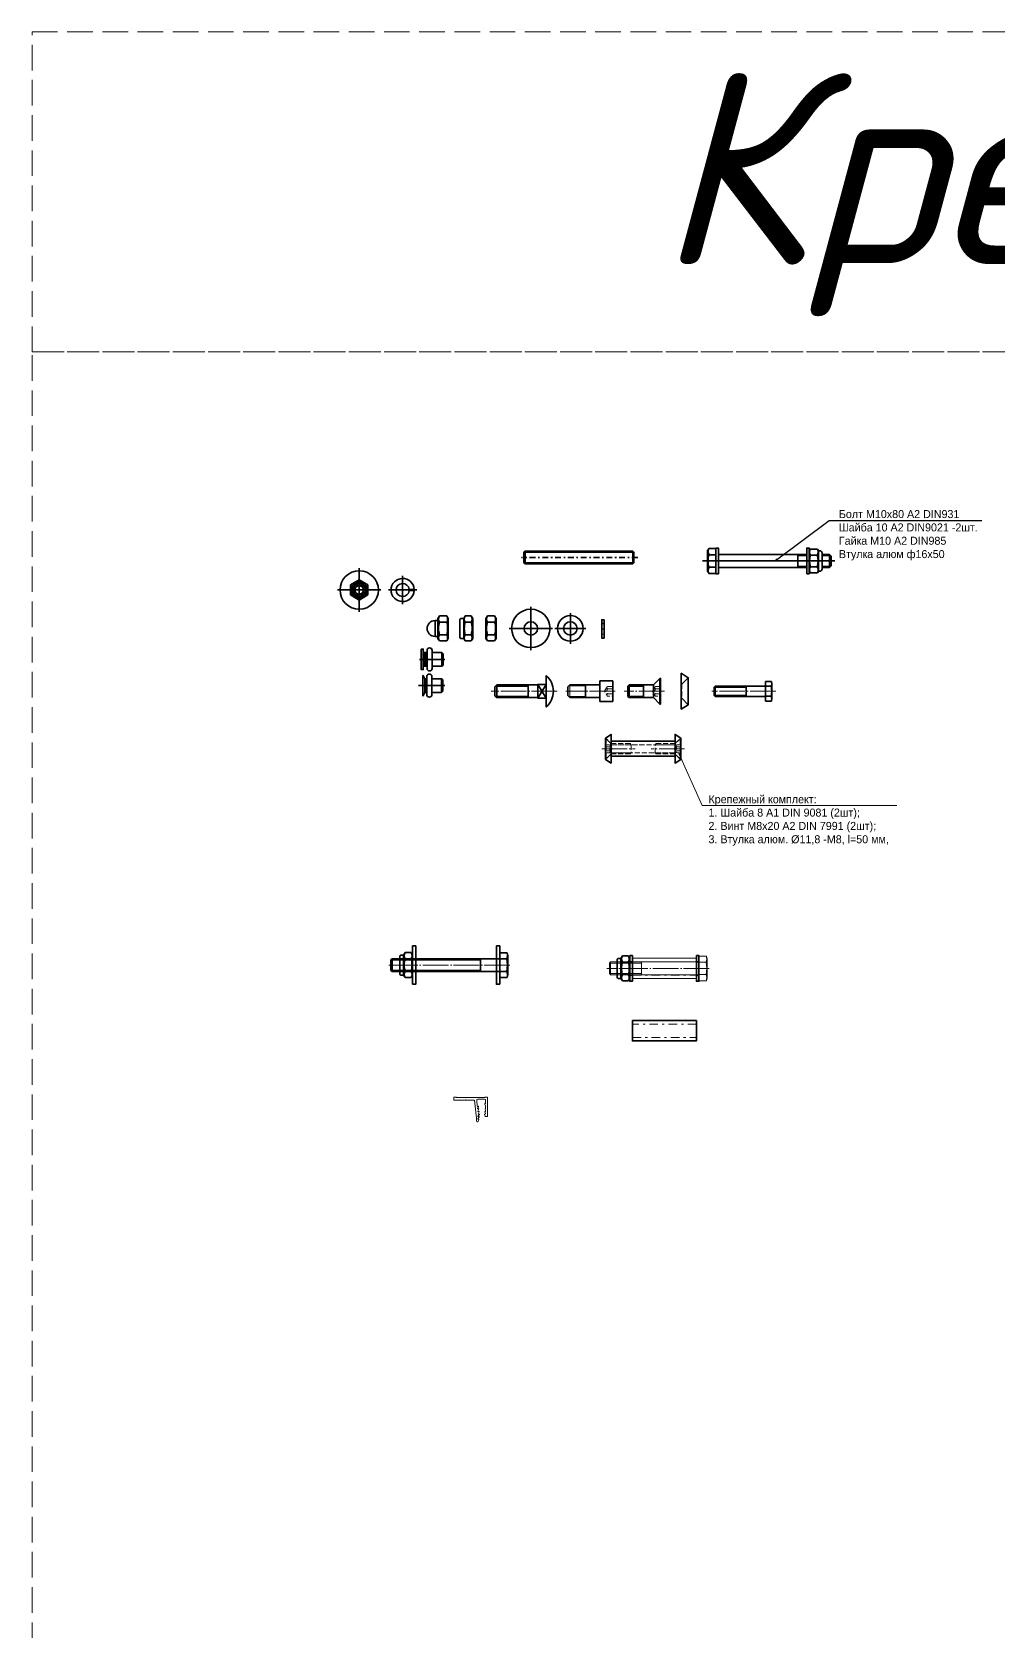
# Model space of a CAD drawing. Header units: millimetres. Extents: x -29692 to 34729, y -8412 to 43293.
# Drawn here: x -16984 to -16229, y -4334 to -3084 of the extents above; entities that cross this region are included whole.
import ezdxf
from ezdxf import colors
from ezdxf.entities.mleader import LeaderData, LeaderLine
from ezdxf.math import Vec2, Vec3

# ---------------------------------------------------------------- set-up
doc = ezdxf.new("R2010")
doc.units = ezdxf.units.MM
doc.set_wipeout_variables(frame=1)
for name, pattern in [('GOST2.303 5', [24, 20, -1.5, 1, -1.5]), ('JIS_02_4.0', [5.5, 4, -1.5]), ('OGLT0', [10, 4.5, -2.2, 1.1, -2.2])]:
    doc.linetypes.add(name, pattern=pattern)
for name, color, linetype, lineweight in [('_0_001_Профили', 150, 'Continuous', 35), ('_0_004_Текст_01', 7, 'Continuous', 18), ('Aluminum-', 150, 'Continuous', 20), ('Axis-', 30, 'GOST2.303 5', 9), ('Hardware-', 40, 'Continuous', 20), ('Line4-', 96, 'JIS_02_4.0', 9), ('S-DIM', 250, 'Continuous', 15)]:
    doc.layers.add(name, color=color, linetype=linetype, lineweight=lineweight)
doc.layers.add('_0_023 _Линия_04', color=96, linetype='JIS_02_4.0', lineweight=9, plot=False)
doc.layers.add('Text2-', color=144, linetype='Continuous')
doc.styles.add('_DZ_4', font='isocpeui.ttf', dxfattribs={"height": 4})
doc.styles.add('alt', font='OpenGostTypeA.ttf')

# ---------------------------------------------------------------- blocks, each defined once
blk = doc.blocks.new('*U598')
at = {"layer": '_0_001_Профили', "color": 110, "ltscale": 0.5}
for p, q in [((0, 17), (0, -17)), ((-17, 0), (17, 0))]:
    blk.add_line(p, q, dxfattribs=at)
at = {"layer": '_0_001_Профили', "color": 110}
for radius in [15, 5.25]:
    blk.add_circle((0, 0), radius, dxfattribs=at)
blk = doc.blocks.new('*U607')
at = {"layer": '_0_001_Профили', "color": 110}
for p, q in [((-12, 0), (12, 0)), ((0, 12), (0, -12))]:
    blk.add_line(p, q, dxfattribs=at)
for radius in [10, 5.25]:
    blk.add_circle((0, 0), radius, dxfattribs=at)
blk = doc.blocks.new('*U508')
for p, q in [((0, 8), (-10, 8)), ((-10, -8), (-10, 8)), ((0, -8), (0, 8)), ((0.9, 5), (0.3, 5.2)), ((23.4, 5), (1, 5)), ((11.1, 5), (11.1, -5)), ((25, 3.4), (23.4, 5)), ((25, -3.4), (25, 3.4)), ((-10, -8), (0, -8)), ((0.3, -5.2), (0.9, -5)), ((1, -5), (23.4, -5)), ((23.4, -5), (25, -3.4))]:
    blk.add_line(p, q)
at = {"lineweight": 0}
for p, q in [((24.2, 4.2), (11.1, 4.2)), ((23.4, -5), (23.4, 5)), ((11.1, -4.2), (24.2, -4.2))]:
    blk.add_line(p, q, dxfattribs=at)
for centre, start, end in [((0.4, 5.6), 180, 252.1213), ((1, 5.4), 252.1213, 270), ((0.4, -5.6), 107.8787, 180), ((1, -5.4), 90, 107.8787)]:
    blk.add_arc(centre, 0.4, start, end)
at = {"layer": 'Axis-'}
blk.add_line((-12, 0), (26.5, 0), dxfattribs=at)
at = {"layer": 'Line4-', "flags": 128}
for points in [[(-10, -3.8), (-5.8, -3.8), (-3.6, 0), (-3.6, 0), (-5.8, 3.8), (-10, 3.8)], [(-10, 1.9), (-5.8, 1.9)], [(-10, -1.9), (-5.8, -1.9)]]:
    blk.add_lwpolyline(points, dxfattribs=at)
blk.add_lwpolyline([(-5.8, -3.8, 0.309401), (-5.8, -1.9, 0.154701), (-5.8, 1.9, 0.309401), (-5.8, 3.8)], format="xyb", dxfattribs=at)
blk = doc.blocks.new('Шпилька М10')
at = {"layer": '_0_001_Профили', "color": 9, "linetype": 'OGLT0'}
blk.add_line((3, 0), (-87.9, 0), dxfattribs=at)
at = {"layer": '_0_001_Профили', "color": 110}
for p, q in [((-85, 5), (-85.9, 4.1)), ((0, 4.1), (-85.9, 4.1)), ((-85.9, -4.1), (-85.9, 4.1)), ((-0.9, 5), (-85, 5)), ((-85, -5), (-85, 5)), ((-0.9, 5), (0, 4.1)), ((-0.9, -5), (-0.9, 5)), ((0, -4.1), (0, 4.1)), ((0, -4.1), (-85.9, -4.1)), ((-85, -5), (-85.9, -4.1)), ((-0.9, -5), (-85, -5)), ((-0.9, -5), (0, -4.1))]:
    blk.add_line(p, q, dxfattribs=at)
blk = doc.blocks.new('*U604')
at = {"layer": '_0_001_Профили', "color": 110}
for p, q in [((-6.8, 9.8), (-8, 7.8)), ((-8, -7.8), (-8, 7.8)), ((-1.2, 9.8), (-6.8, 9.8)), ((-1.2, 4.9), (-6.8, 4.9)), ((0, 7.8), (-1.2, 9.8)), ((0, -7.8), (0, 7.8)), ((-8, -7.8), (-6.8, -9.8)), ((-1.2, -4.9), (-6.8, -4.9)), ((-1.2, -9.8), (-6.8, -9.8)), ((-1.2, -9.8), (0, -7.8))]:
    blk.add_line(p, q, dxfattribs=at)
for points in [[(-6.8, -9.8, -0.309401), (-6.8, -4.9, -0.154701), (-6.8, 4.9, -0.309401), (-6.8, 9.8)], [(-1.2, -9.8, 0.309401), (-1.2, -4.9, 0.154701), (-1.2, 4.9, 0.309401), (-1.2, 9.8)]]:
    blk.add_lwpolyline(points, format="xyb", dxfattribs=at)
blk = doc.blocks.new('DIN603')
blk.add_lwpolyline([(-12.3, 0), (12.3, 0, 0.455285), (-12.3, 0)], format="xyb")
for points in [[(5.3, 0), (5.3, -6.6), (-5.3, -6.6), (-5.3, 0)], [(-5, -6.6), (5, -6.6), (5, -38.5), (3.5, -40), (-3.5, -40), (-5, -38.5)]]:
    blk.add_lwpolyline(points, close=True)
for points in [[(-5.3, 0), (5.3, -6.6)], [(5.3, 0), (-5.3, -6.6)], [(-5, -14), (5, -14)], [(-4, -14), (-4, -39.5)], [(4, -14), (4, -39.5)], [(-5, -38.5), (5, -38.5)]]:
    blk.add_lwpolyline(points)
at = {"layer": 'Axis-'}
blk.add_line((0, 8.6), (0, -43), dxfattribs=at)
blk = doc.blocks.new('*U603')
at = {"layer": '_0_001_Профили', "color": 110}
for p, q in [((-8, 6.2), (-10.3, 6.2)), ((-10.3, -6.2), (-10.3, 6.2)), ((-6.8, 9.8), (-8, 7.8)), ((-8, -7.8), (-8, 7.8)), ((-1.2, 9.8), (-6.8, 9.8)), ((-1.2, 4.9), (-6.8, 4.9)), ((0, 7.8), (-1.2, 9.8)), ((0, -7.8), (0, 7.8)), ((-10.3, -6.2), (-8, -6.2)), ((-8, -7.8), (-6.8, -9.8)), ((-1.2, -4.9), (-6.8, -4.9)), ((-1.2, -9.8), (-6.8, -9.8)), ((-1.2, -9.8), (0, -7.8))]:
    blk.add_line(p, q, dxfattribs=at)
for points in [[(-6.8, -9.8, -0.309401), (-6.8, -4.9, -0.154701), (-6.8, 4.9, -0.309401), (-6.8, 9.8)], [(-1.2, -9.8, 0.309401), (-1.2, -4.9, 0.154701), (-1.2, 4.9, 0.309401), (-1.2, 9.8)]]:
    blk.add_lwpolyline(points, format="xyb", dxfattribs=at)
blk.add_arc((-10.3, 0), 6.2, 90, 270, dxfattribs=at)
blk = doc.blocks.new('*U599')
at = {"layer": '_0_001_Профили', "color": 110}
for p, q in [((-5.8, 9.8), (-7, 7.8)), ((-7, -7.8), (-7, 7.8)), ((-1.2, 9.8), (-5.8, 9.8)), ((-1.2, 4.9), (-5.8, 4.9)), ((0, 7.8), (-1.2, 9.8)), ((0, -7.8), (0, 7.8)), ((-7, -7.8), (-5.8, -9.8)), ((-1.2, -4.9), (-5.8, -4.9)), ((-1.2, -9.8), (-5.8, -9.8)), ((-1.2, -9.8), (0, -7.8))]:
    blk.add_line(p, q, dxfattribs=at)
blk.add_lwpolyline([(-7, -7.8), (-9, -7.8, -0.414214), (-10, -6.8), (-10, 6.8, -0.414214), (-9, 7.8), (-7, 7.8)], format="xyb", close=True, dxfattribs=at)
for points in [[(-5.8, -9.8, -0.309401), (-5.8, -4.9, -0.154701), (-5.8, 4.9, -0.309401), (-5.8, 9.8)], [(-1.2, -9.8, 0.309401), (-1.2, -4.9, 0.154701), (-1.2, 4.9, 0.309401), (-1.2, 9.8)]]:
    blk.add_lwpolyline(points, format="xyb", dxfattribs=at)
blk = doc.blocks.new('*U1133')
at = {"color": 0, "linetype": 'ByBlock', "lineweight": -2}
for p, q in [((-12.4, 0), (92, 0)), ((71.9, 4.6), (77.2, 4.6)), ((71.9, -4.6), (77.2, -4.6))]:
    blk.add_line(p, q, dxfattribs=at)
at = {"color": 0, "linetype": 'ByBlock', "lineweight": -2, "ltscale": 16}
for p, q in [((-2, 4.9), (-7.3, 4.9)), ((0, 5), (69, 5)), ((62, 5), (62, -5)), ((62, 4.3), (69, 4.3)), ((81, 5), (86.8, 5)), ((81, 4.3), (87.4, 4.3)), ((86.8, 5), (88, 3.8)), ((86.8, 5), (86.8, -5)), ((88, 3.8), (88, -3.7)), ((-2, -4.9), (-7.3, -4.9)), ((0, -5), (69, -5)), ((62, -4.3), (69, -4.3)), ((81, -4.3), (87.4, -4.3)), ((86.8, -5), (81, -5)), ((88, -3.7), (86.8, -5))]:
    blk.add_line(p, q, dxfattribs=at)
for points in [[(-8.4, -8.1), (-8.4, 8.1), (-7.3, 9.8), (-2, 9.8), (-2, -9.8), (-7.3, -9.8)], [(-2, -10), (0, -10), (0, 10), (-2, 10)], [(69, -10), (71, -10), (71, 10), (69, 10)]]:
    blk.add_lwpolyline(points, close=True, dxfattribs=at)
at = {"color": 0, "linetype": 'ByBlock', "lineweight": -2}
blk.add_lwpolyline([(78.1, -8), (77.3, -9.3), (71.7, -9.3), (71, -8), (71, 8), (71.7, 9.2), (77.3, 9.2), (78.1, 8)], close=True, dxfattribs=at)
for points in [[(71.6, 9, 0.235185), (71.9, 4.6, 0.142632), (71.9, -4.6, 0.235185), (71.6, -9)], [(77.5, -9, 0.235185), (77.2, -4.6, 0.142632), (77.2, 4.6, 0.235185), (77.5, 9)]]:
    blk.add_lwpolyline(points, format="xyb", dxfattribs=at)
blk.add_lwpolyline([(79.3, -8, 0.414214), (81, -6.3), (81, 6.3, 0.414214), (79.3, 8), (78.1, 8), (78.1, -8)], format="xyb", close=True, dxfattribs=at)
at = {"color": 0, "linetype": 'ByBlock', "lineweight": -2, "ltscale": 16}
for centre, radius, start, end in [((-3.8, 7.4), 4.28, 150.7597, 214.9966), ((7.8, 0), 15.9, 162.0317, 197.9683), ((-3.8, -7.4), 4.28, 145.0034, 209.2403)]:
    blk.add_arc(centre, radius, start, end, dxfattribs=at)
blk = doc.blocks.new('DIN9081')
for points in [[(5.5, 10.5), (5.5, -10.5), (0, -14), (0, 14)], [(0, 5.5), (0.5, 5.5), (5.5, 10.5), (5.5, -10.5), (0.5, -5.5), (0, -5.5)]]:
    blk.add_lwpolyline(points, close=True)
at = {"layer": 'Line4-'}
blk.add_line((0.5, 5.5), (0.5, -5.5), dxfattribs=at)
blk = doc.blocks.new('_DotSmall')
blk.add_hatch(color=0).paths.add_polyline_path([(-0.125, 0, 1), (0.125, 0, 1)])
blk = doc.blocks.new('Втулка М8х50')
at = {"layer": 'Aluminum-', "color": 0, "linetype": 'ByBlock', "lineweight": -2}
blk.add_lwpolyline([(-5.9, -50), (5.9, -50), (5.9, 0), (-5.9, 0)], close=True, dxfattribs=at)
at = {"layer": 'Line4-'}
blk.add_lwpolyline([(-3.18, 0), (3.18, 0), (3.18, -50), (-3.18, -50)], close=True, dxfattribs=at)
blk = doc.blocks.new('*U510')
for p, q in [((0.4, 8), (0.4, -8)), ((20.1, 3.2), (4.4, 3.2)), ((20.1, -3.2), (4.4, -3.2))]:
    blk.add_line(p, q)
for points in [[(4.4, 4), (4.4, -4), (0.4, -8), (0, -8), (0, 8), (0.4, 8)], [(4.4, -4), (4.4, 4), (19.3, 4), (20.1, 3.2), (20.1, -3.2), (19.3, -4)]]:
    blk.add_lwpolyline(points, close=True)
blk.add_lwpolyline([(4.4, -4), (4.4, 4)])
at = {"layer": 'Axis-'}
blk.add_line((-3, 0), (23.1, 0), dxfattribs=at)
at = {"layer": 'Line4-', "flags": 128}
for points in [[(0, -3.1), (3.3, -3.1), (5.1, 0), (5.1, 0), (3.3, 3.1), (0, 3.1)], [(0, 1.5), (3.3, 1.5)], [(0, -1.5), (3.3, -1.5)]]:
    blk.add_lwpolyline(points, dxfattribs=at)
blk.add_lwpolyline([(3.3, -3.1, 0.309401), (3.3, -1.5, 0.154701), (3.3, 1.5, 0.309401), (3.3, 3.1)], format="xyb", dxfattribs=at)
blk = doc.blocks.new('*U511')
at = {"yscale": 0.8, "zscale": 0.8}
for p, xscale in [((-25, 0), -0.8), ((25, 0), 0.8)]:
    blk.add_blockref('DIN9081', p, dxfattribs=dict(at, xscale=xscale))
at = {"rotation": 270}
blk.add_blockref('Втулка М8х50', (25, 0), dxfattribs=at)
at = {"layer": 'Line4-'}
blk.add_blockref('*U510', (-29.4, 0), dxfattribs=at)
at = {"layer": 'Line4-', "rotation": 180}
blk.add_blockref('*U510', (29.4, 0), dxfattribs=at)
blk = doc.blocks.new('*U507')
for p, q in [((0.5, 10), (0.5, -10)), ((25.5, 4), (13.5, 4)), ((24.5, 5), (24.5, -5)), ((25.5, -4), (13.5, -4))]:
    blk.add_line(p, q)
for points in [[(5.5, 5), (5.5, -5), (0.5, -10), (0, -10), (0, 10), (0.5, 10)], [(5.5, -5), (5.5, 5), (24.5, 5), (25.5, 4), (25.5, -4), (24.5, -5)]]:
    blk.add_lwpolyline(points, close=True)
blk.add_lwpolyline([(13.5, -5), (13.5, 5)])
at = {"layer": 'Axis-'}
blk.add_line((-3, 0), (28.5, 0), dxfattribs=at)
at = {"layer": 'Line4-', "flags": 128}
for points in [[(0, -3.8), (4.2, -3.8), (6.4, 0), (6.4, 0), (4.2, 3.8), (0, 3.8)], [(0, 1.9), (4.2, 1.9)], [(0, -1.9), (4.2, -1.9)]]:
    blk.add_lwpolyline(points, dxfattribs=at)
blk.add_lwpolyline([(4.2, -3.8, 0.309401), (4.2, -1.9, 0.154701), (4.2, 1.9, 0.309401), (4.2, 3.8)], format="xyb", dxfattribs=at)
blk = doc.blocks.new('*U506')
for p, q in [((-39.3, 4), (-40, 3.3)), ((-15, 3.3), (-40, 3.3)), ((-40, -3.3), (-40, 3.3)), ((0, 4), (-39.3, 4)), ((-39.3, -4), (-39.3, 4)), ((-15, -4), (-15, 4)), ((4.6, 7.7), (0, 7.7)), ((0, -7.7), (0, 7.7)), ((4.6, 3.9), (0, 3.9)), ((5.1, 5.8), (4.6, 7.7)), ((5.1, -5.8), (5.1, 5.8)), ((-15, -3.3), (-40, -3.3)), ((-39.3, -4), (-40, -3.3)), ((0, -4), (-39.3, -4)), ((4.6, -3.9), (0, -3.9)), ((4.6, -7.7), (0, -7.7)), ((5.1, -5.8), (4.6, -7.7))]:
    blk.add_line(p, q)
at = {"flags": 128}
for points in [[(4.6, 3.9, 0.1376), (4.6, 7.7)], [(4.6, -3.9, 0.071797), (4.6, 3.9)], [(4.6, -7.7, 0.137618), (4.6, -3.9)]]:
    blk.add_lwpolyline(points, format="xyb", dxfattribs=at)
at = {"layer": 'Axis-'}
blk.add_line((8, 0), (-42, 0), dxfattribs=at)
blk = doc.blocks.new('*U600')
at = {"layer": '_0_001_Профили', "color": 110}
for p, q in [((-6.8, 3.9), (0, 7.9)), ((-6.8, -3.9), (-6.8, 3.9)), ((0, 9.8), (0, -9.8)), ((0, 7.9), (6.8, 3.9)), ((6.8, 3.9), (6.8, -3.9)), ((-9.8, 0), (9.8, 0)), ((0, -7.9), (-6.8, -3.9)), ((6.8, -3.9), (0, -7.9))]:
    blk.add_line(p, q, dxfattribs=at)
for radius in [6.24, 3.35]:
    blk.add_circle((0, 0), radius, dxfattribs=at)
at = {"layer": '_0_001_Профили', "color": 110, "ltscale": 3}
blk.add_circle((0, 0), 4, dxfattribs=at)
blk = doc.blocks.new('*U606')
at = {"layer": '_0_001_Профили', "color": 110}
blk.add_lwpolyline([(0, 10), (2, 10), (2, -10), (0, -10)], close=True, dxfattribs=at)
for points in [[(2, 5.25), (0, 5.25)], [(2, -5.25), (0, -5.25)]]:
    blk.add_lwpolyline(points, dxfattribs=at)
blk = doc.blocks.new('*U515')
for p, q in [((-69.1, 5), (-70, 4.1)), ((-45, 4.1), (-70, 4.1)), ((-70, -4.1), (-70, 4.1)), ((0, 5), (-69.1, 5)), ((-69.1, -5), (-69.1, 5)), ((-45, -5), (-45, 5)), ((5.8, 9.6), (0, 9.6)), ((0, -9.6), (0, 9.6)), ((5.7, 4.9), (0, 4.9)), ((6.4, 7.3), (5.8, 9.6)), ((6.4, -7.3), (6.4, 7.3)), ((-45, -4.1), (-70, -4.1)), ((-69.1, -5), (-70, -4.1)), ((0, -5), (-69.1, -5)), ((5.7, -4.9), (0, -4.9)), ((5.8, -9.6), (0, -9.6)), ((6.4, -7.3), (5.8, -9.6))]:
    blk.add_line(p, q)
at = {"flags": 128}
for points in [[(5.7, 4.9, 0.1376), (5.8, 9.6)], [(5.7, -4.9, 0.071797), (5.7, 4.9)], [(5.8, -9.6, 0.137618), (5.7, -4.9)]]:
    blk.add_lwpolyline(points, format="xyb", dxfattribs=at)
at = {"layer": 'Axis-'}
blk.add_line((8, 0), (-72, 0), dxfattribs=at)
blk = doc.blocks.new('*U605')
at = {"layer": '_0_001_Профили', "color": 110}
blk.add_lwpolyline([(0, 10), (2, 10), (2, -10), (0, -10)], close=True, dxfattribs=at)
for points in [[(2, 5.25), (0, 5.25)], [(2, -5.25), (0, -5.25)]]:
    blk.add_lwpolyline(points, dxfattribs=at)
blk = doc.blocks.new('*U783')
at = {"layer": '_0_001_Профили', "color": 110, "lineweight": -2}
blk.add_lwpolyline([(7.9, -50), (-7.9, -50), (-7.9, 0), (7.9, 0)], close=True, dxfattribs=at)
at = {"layer": '_0_001_Профили', "color": 110, "linetype": 'OGLT0', "lineweight": 9, "ltscale": 1.5}
blk.add_lwpolyline([(5.25, -50), (-5.25, -50), (-5.25, 0), (5.25, 0)], close=True, dxfattribs=at)
blk = doc.blocks.new('Болт со втулкой')
at = {"layer": 'Aluminum-', "xscale": -1, "rotation": 270}
blk.add_blockref('*U783', (0, 0), dxfattribs=at)
at = {"layer": 'Hardware-'}
for name, p in [('*U515', (2, 0)), ('*U599', (-52, 0)), ('*U605', (-52, 0)), ('*U606', (0, 0))]:
    blk.add_blockref(name, p, dxfattribs=at)
blk = doc.blocks.new('*U601')
at = {"layer": '_0_001_Профили', "color": 110}
for p, q in [((-11, 0), (11, 0)), ((0, 11), (0, -11))]:
    blk.add_line(p, q, dxfattribs=at)
for points in [[(5.1, 0.5), (9, 0.5)], [(5.1, -0.5), (9, -0.5)]]:
    blk.add_lwpolyline(points, dxfattribs=at)
for radius, start, end in [(9.05, 3.1671, 356.8329), (5.1, 5.6263, 354.3737)]:
    blk.add_arc((0, 0), radius, start, end, dxfattribs=at)
blk = doc.blocks.new('Гайка_заклепка_М8_с_борт')
at = {"color": 0, "linetype": 'ByBlock', "lineweight": -2}
blk.add_wipeout([(-8, 1.5), (8, 1.5), (8, 0), (5.4, 0), (5.4, -3), (7, -3), (9, -5), (7, -7), (5.4, -7), (5.4, -14.5), (4.4, -15.5), (-4.4, -15.5), (-5.4, -14.5), (-5.4, -7), (-7, -7), (-9, -5), (-7, -3), (-5.4, -3), (-5.4, 0), (-8, 0)], dxfattribs=at)
blk.add_lwpolyline([(8, 1.5), (8, 0), (-8, 0), (-8, 1.5)], close=True, dxfattribs=at)
for points in [[(-5.4, -3), (-5.4, 0), (5.4, 0), (5.4, -3)], [(-4.9, 0), (-4.9, -3)], [(-4.3, 0), (-4.3, -3)], [(-3.6, 0), (-3.6, -3)], [(-2.5, 0), (-2.5, -3)], [(-1.3, 0), (-1.3, -3)], [(0, -17), (0, 3)], [(0, 0), (0, -3)], [(1.3, 0), (1.3, -3)], [(2.5, 0), (2.5, -3)], [(3.6, 0), (3.6, -3)], [(4.3, 0), (4.3, -3)], [(4.9, 0), (4.9, -3)], [(5.4, -7), (5.4, -14.5), (4.4, -15.5), (-4.4, -15.5), (-5.4, -14.5), (-5.4, -7)], [(5.4, -14.5), (-5.4, -14.5)]]:
    blk.add_lwpolyline(points, dxfattribs=at)
blk.add_lwpolyline([(-7, -3), (7, -3, -1), (7, -7), (-7, -7, -1)], format="xyb", close=True, dxfattribs=at)
blk = doc.blocks.new('*U602')
at = {"layer": '_0_001_Профили', "color": 110, "lineweight": 18}
for p, q in [((0, 0.9), (1.8, -0.1)), ((0, -0.1), (1.8, -1.1))]:
    blk.add_line(p, q, dxfattribs=at)
at = {"layer": '_0_001_Профили', "color": 110}
blk.add_lwpolyline([(1.8, 7.2), (0, 7.2), (0, -7.2), (1.8, -7.2)], close=True, dxfattribs=at)
blk.add_lwpolyline([(0, 4.1), (1.8, 4.1)], dxfattribs=at)
at = {"layer": 'Line4-'}
blk.add_lwpolyline([(0, -4.1), (1.8, -4.1)], dxfattribs=at)
blk = doc.blocks.new('*U1129')
at = {"color": 0, "linetype": 'ByBlock', "lineweight": -2}
blk.add_wipeout([(-8, 0), (8, 0), (8, -0.1), (5.4, -1.5), (5.4, -3), (7, -3), (9, -5), (7, -7), (5.4, -7), (5.4, -14.5), (4.4, -15.5), (-4.4, -15.5), (-5.4, -14.5), (-5.4, -7), (-7, -7), (-9, -5), (-7, -3), (-5.4, -3), (-5.4, -1.5), (-8, -0.1)], dxfattribs=at)
blk.add_lwpolyline([(8, 0), (8, -0.1), (5.4, -1.5), (-5.4, -1.5), (-8, -0.1), (-8, 0)], close=True, dxfattribs=at)
for points in [[(0, -17), (0, 3.5)], [(-5.4, -3), (-5.4, -1.5), (5.4, -1.5), (5.4, -3)], [(5.4, -7), (5.4, -14.5), (4.4, -15.5), (-4.4, -15.5), (-5.4, -14.5), (-5.4, -7)], [(-4.9, -1.5), (-4.9, -3)], [(-4.3, -1.5), (-4.3, -3)], [(-3.6, -1.5), (-3.6, -3)], [(-2.5, -1.5), (-2.5, -3)], [(-1.3, -1.5), (-1.3, -3)], [(0, -1.5), (0, -3)], [(1.3, -1.5), (1.3, -3)], [(2.5, -1.5), (2.5, -3)], [(3.6, -1.5), (3.6, -3)], [(4.3, -1.5), (4.3, -3)], [(4.9, -1.5), (4.9, -3)], [(5.4, -14.5), (-5.4, -14.5)]]:
    blk.add_lwpolyline(points, dxfattribs=at)
blk.add_lwpolyline([(-7, -3), (7, -3, -1), (7, -7), (-7, -7, -1)], format="xyb", close=True, dxfattribs=at)
blk = doc.blocks.new('*U597')
at = {"layer": '_0_001_Профили', "color": 110}
blk.add_lwpolyline([(0, 15), (2.5, 15), (2.5, -15), (0, -15)], close=True, dxfattribs=at)
at = {"layer": 'Line4-'}
for p, q in [((2.5, 5.2), (0, 5.2)), ((2.5, -5.2), (0, -5.2))]:
    blk.add_line(p, q, dxfattribs=at)
blk = doc.blocks.new('*U509')
for p, q in [((-84.1, 5), (-85, 4.1)), ((-15, 4.1), (-85, 4.1)), ((-85, -4.1), (-85, 4.1)), ((0, 5), (-84.1, 5)), ((-84.1, -5), (-84.1, 5)), ((-15, -5), (-15, 5)), ((5.8, 9.6), (0, 9.6)), ((0, -9.6), (0, 9.6)), ((5.7, 4.9), (0, 4.9)), ((6.4, 7.3), (5.8, 9.6)), ((6.4, -7.3), (6.4, 7.3)), ((-15, -4.1), (-85, -4.1)), ((-84.1, -5), (-85, -4.1)), ((0, -5), (-84.1, -5)), ((5.7, -4.9), (0, -4.9)), ((5.8, -9.6), (0, -9.6)), ((6.4, -7.3), (5.8, -9.6))]:
    blk.add_line(p, q)
at = {"flags": 128}
for points in [[(5.7, 4.9, 0.1376), (5.8, 9.6)], [(5.7, -4.9, 0.071797), (5.7, 4.9)], [(5.8, -9.6, 0.137618), (5.7, -4.9)]]:
    blk.add_lwpolyline(points, format="xyb", dxfattribs=at)
at = {"layer": 'Axis-'}
blk.add_line((8, 0), (-87, 0), dxfattribs=at)
blk = doc.blocks.new('08')
at = {"color": 7, "lineweight": 0, "ltscale": 2}
for p, q in [((3644.9, -2011.7), (3644.5, -2012.8)), ((3645.7, -2011.1), (3645.6, -2011.1)), ((3645.7, -2011.1), (3645.6, -2011.1)), ((3646.4, -2013.9), (3646.4, -2011.8)), ((3637.7, -2030), (3637.7, -2015.5)), ((3638, -2015.2), (3639.3, -2015.2)), ((3639.2, -2017.4), (3639.8, -2018.8)), ((3639.2, -2019.4), (3639.2, -2019.8)), ((3639.2, -2019.9), (3639.6, -2020.8)), ((3639.2, -2021.2), (3639.2, -2023.5)), ((3639.2, -2023.6), (3639.9, -2024.9)), ((3639.4, -2021.1), (3639.3, -2021.1)), ((3639.5, -2017.1), (3639.8, -2017.1)), ((3639.5, -2019.1), (3639.5, -2019.1)), ((3639.5, -2019.1), (3639.6, -2019.1)), ((3639.6, -2015.4), (3640.1, -2016.8)), ((3639.8, -2017.1), (3639.8, -2017.1)), ((3645.2, -2015.4), (3644.1, -2016.7)), ((3645.4, -2013.4), (3644.3, -2014.7)), ((3644.5, -2017.1), (3644.3, -2017.1)), ((3645.1, -2017.3), (3644.3, -2018.8)), ((3645, -2015.1), (3644.5, -2015.1)), ((3644.9, -2017.1), (3644.5, -2017.1)), ((3644.7, -2019.1), (3644.5, -2019.1)), ((3645.3, -2019.3), (3644.5, -2020.8)), ((3644.7, -2013.1), (3644.8, -2013.1)), ((3645, -2015.1), (3644.7, -2015.1)), ((3645.1, -2019.1), (3644.7, -2019.1)), ((3645.3, -2021.1), (3644.7, -2021.1)), ((3645.5, -2021.3), (3644.7, -2022.8)), ((3644.8, -2013.1), (3645.2, -2013.1)), ((3645, -2023.1), (3645.5, -2023.1)), ((3646.2, -2027.7), (3645.8, -2023.3)), ((3646.4, -2013.9), (3647.8, -2027.9)), ((3638, -2030.2), (3639.5, -2030.2)), ((3639.2, -2025.5), (3639.2, -2027.8)), ((3639.7, -2025.3), (3639.5, -2025.3)), ((3639.7, -2030), (3639.7, -2029.9)), ((3639.7, -2029.9), (3662, -2029.9)), ((3640, -2028.6), (3640.3, -2028.6)), ((3640.3, -2028.6), (3645.4, -2028.6)), ((3655, -2027.9), (3647.8, -2027.9)), ((3655, -2027.9), (3655.3, -2028.2)), ((3655.6, -2027.9), (3655.3, -2028.2)), ((3663.8, -2027.9), (3655.6, -2027.9)), ((3663.8, -2027.9), (3655.6, -2027.9)), ((3662, -2030), (3662, -2029.9)), ((3662.3, -2030.2), (3663.8, -2030.2)), ((3664, -2029.9), (3664, -2028.2)), ((3664, -2030), (3664, -2029.9))]:
    blk.add_line(p, q, dxfattribs=at)
for centre, radius, start, end in [((3645.6, -2011.8), 0.7, 90, 171.1134), ((3645.7, -2011.8), 0.7, 0, 90), ((3638, -2015.5), 0.25, 90, 180), ((3639.5, -2017.4), 0.25, 90, 180), ((3639.5, -2019.4), 0.25, 90, 180), ((3639.5, -2019.8), 0.25, 180, 204.0359), ((3639.3, -2021.2), 0.1, 90, 180), ((3639.5, -2023.5), 0.25, 180, 206.4657), ((3639.3, -2015.5), 0.25, 19.1051, 90), ((3639.4, -2020.9), 0.25, 270, 24.0359), ((3639.6, -2018.9), 0.25, 270, 19.5445), ((3639.7, -2025), 0.25, 270, 13.2405), ((3639.8, -2016.9), 0.25, 270, 18.5771), ((3644.3, -2016.9), 0.25, 145.5812, 270), ((3644.5, -2014.9), 0.25, 145.5812, 270), ((3644.5, -2018.9), 0.25, 155.3962, 270), ((3644.7, -2012.9), 0.25, 174, 270), ((3644.7, -2020.9), 0.25, 155.3962, 270), ((3645, -2022.9), 0.25, 155.3962, 270), ((3644.9, -2017.4), 0.25, 6, 90), ((3645, -2015.4), 0.25, 354, 90), ((3645.1, -2019.4), 0.25, 6, 90), ((3645.2, -2013.4), 0.25, 354, 90), ((3645.3, -2021.4), 0.25, 6, 90), ((3645.5, -2023.4), 0.25, 6, 90), ((3638, -2030), 0.25, 180, 270), ((3639.5, -2025.5), 0.25, 90, 180), ((3640, -2027.8), 0.8, 180, 270), ((3639.5, -2030), 0.25, 270, 0), ((3645.4, -2027.8), 0.8, 270, 6), ((3662.3, -2030), 0.25, 180, 270), ((3663.8, -2028.2), 0.25, 0, 90), ((3663.8, -2030), 0.25, 270, 0)]:
    blk.add_arc(centre, radius, start, end, dxfattribs=at)
blk = doc.blocks.new('A$C4606721E')
at = {"lineweight": 0, "xscale": -1, "rotation": 90}
blk.add_blockref('08', (-2029.9, 3650.9), dxfattribs=at)

msp = doc.modelspace()

# ---------------------------------------------------------------- linework, layer by layer
at = {"layer": '_0_023 _Линия_04', "ltscale": 5, "transparency": 33554687}
for points in [[(-16984.319, -3084.249), (-14484.319, -3084.249), (-14484.319, -3334.249), (-16984.319, -3334.249)], [(-16984.319, -3334.249), (-14484.319, -3334.249), (-14484.319, -5584.249), (-16984.319, -5584.249)]]:
    msp.add_lwpolyline(points, close=True, dxfattribs=at)

# ---------------------------------------------------------------- block references
at = {"layer": '_0_001_Профили', "transparency": 33554687}
for name, p in [('Шпилька М10', (-16514.147, -3494.778)), ('*U1133', (-16448.142, -3497.503)), ('*U598', (-16728.735, -3520.172)), ('*U600', (-16728.735, -3520.172)), ('*U601', (-16694.794, -3520.172)), ('*U598', (-16594.655, -3550.229)), ('*U603', (-16659.206, -3550.229)), ('*U599', (-16640.104, -3550.229)), ('*U604', (-16621.722, -3550.229)), ('*U607', (-16563.794, -3550.229)), ('*U602', (-16539.238, -3550.576)), ('DIN9081', (-16477.223, -3599.279)), ('*U506', (-16411.391, -3599.279)), ('*U511', (-16506.94, -3644.229)), ('*U509', (-16619.007, -3813.244)), ('*U599', (-16687.007, -3813.245)), ('Болт со втулкой', (-16465.346, -3815.805))]:
    msp.add_blockref(name, p, dxfattribs=at)
for name, p, rotation in [('DIN603', (-16582.676, -3599.279), 270), ('*U508', (-16540.745, -3599.279), 180), ('*U507', (-16493.283, -3599.279), 180), ('*U597', (-16619.007, -3813.244), 180)]:
    msp.add_blockref(name, p, dxfattribs=dict(at, rotation=rotation))
at = {"layer": '_0_001_Профили', "transparency": 33554687, "xscale": -1, "rotation": 180}
msp.add_blockref('*U597', (-16687.007, -3813.244), dxfattribs=at)
at = {"layer": '_0_001_Профили', "xscale": -1, "rotation": 270}
msp.add_blockref('*U783', (-16465.346, -3864.506), dxfattribs=at)
at = {"layer": 'S-DIM', "ltscale": 10, "xscale": -1, "rotation": 270}
msp.add_blockref('A$C4606721E', (-16641.671, -3916.789), dxfattribs=at)

# ---------------------------------------------------------------- texts
at = {"layer": '_0_004_Текст_01', "transparency": 33554687, "insert": (-15734.319, -3210.939), "char_height": 150, "width": 12500, "attachment_point": 5, "style": '_DZ_4'}
msp.add_mtext('Крепеж АЛЮТЕХ', dxfattribs=at)

# ---------------------------------------------------------------- leaders
at = {"layer": 'Text2-', "ltscale": 2, "transparency": 33554687}
ml = msp.add_multileader_mtext('Standard', dxfattribs=at)
ml.set_content('\\A1;Крепежный комплект:\\P1. {\\A0;Шайба 8 А1 DIN 9081 (2шт);\\P2. Винт М8х20 А2 DIN 7991 (2шт);\\P3. Втулка алюм. %%C11,8 -М8, l=50 мм, }', color=256, style='alt')
ml.set_leader_properties(color=256, linetype='Continuous', lineweight=9)
ml.set_arrow_properties(name='DOTSMALL')
ml.build(insert=Vec2(0, 0))
ml.multileader.update_dxf_attribs({"has_dogleg": 0, "text_left_attachment_type": 6, "text_right_attachment_type": 6, "dogleg_length": 0.36, "arrow_head_size": 5, "scale": 2.5})
ctx = ml.context
ctx.base_point, ctx.scale, ctx.char_height, ctx.arrow_head_size, ctx.landing_gap_size, ctx.plane_origin = Vec3(-16460.886, -3688.569), 2.5, 6.25, 5, 5, Vec3(-16501.065, -3717.711)
ctx.left_attachment, ctx.right_attachment = 6, 6
notes = []
notes.append((ctx, [(0, (1, 1, 0), (-16461.786, -3688.569), (1, 0), 0.9, [(0, [(-16478.78, -3648.316)], 0, [])])]))
ctx.mtext.insert, ctx.mtext.flow_direction = Vec3(-16455.886, -3680.533), 5
for ctx, leaders in notes:
    for number, flags, end, landing, length, lines in leaders:
        leader = LeaderData()
        leader.index, (leader.has_last_leader_line, leader.has_dogleg_vector, leader.attachment_direction) = number, flags
        leader.last_leader_point, leader.dogleg_vector, leader.dogleg_length = Vec3(end), Vec3(landing), length
        for number, points, colour, breaks in lines:
            line = LeaderLine()
            line.index, line.vertices, line.color, line.breaks = number, Vec3.list(points), colors.encode_raw_color(colour), breaks
            leader.lines.append(line)
        ctx.leaders.append(leader)

# ---------------------------------------------------------------- next in the draw order: block references
at = {"layer": '_0_001_Профили', "transparency": 33554687, "rotation": 90}
msp.add_blockref('Гайка_заклепка_М8_с_борт', (-16678.739, -3574.41), dxfattribs=at)

# ---------------------------------------------------------------- next in the draw order: leaders
at = {"layer": 'Text2-', "lineweight": 9, "transparency": 33554687}
ml = msp.add_multileader_mtext('Standard', dxfattribs=at)
ml.set_content('Болт М10х80 A2 DIN931\\PШайба 10 A2 DIN9021 -2шт.\\PГайка М10 А2 DIN985\\PВтулка алюм ф16х50 ', color=256, style='alt')
ml.set_leader_properties(color=256, linetype='ByLayer', lineweight=-3)
ml.set_arrow_properties(name='DOTSMALL')
ml.build(insert=Vec2(0, 0))
ml.multileader.update_dxf_attribs({"has_dogleg": 0, "text_left_attachment_type": 6, "text_right_attachment_type": 6, "dogleg_length": 0.36, "arrow_head_size": 7.5, "scale": 2.5})
ctx = ml.context
ctx.base_point, ctx.scale, ctx.char_height, ctx.arrow_head_size, ctx.landing_gap_size, ctx.plane_origin = Vec3(-16361.538, -3465.783), 2.5, 6.25, 7.5, 7.5, Vec3(-16048.417, -3538.104)
ctx.left_attachment, ctx.right_attachment = 6, 6
notes = []
notes.append((ctx, [(1, (1, 1, 0), (-16362.438, -3465.783), (1, 0), 0.9, [(0, [(-16402.676, -3496.522)], 0, [])])]))
ctx.mtext.insert, ctx.mtext.flow_direction = Vec3(-16354.038, -3457.747), 5
ctx.mtext.has_bg_fill, ctx.mtext.bg_color, ctx.mtext.bg_scale_factor, ctx.mtext.bg_transparency, ctx.mtext.use_window_bg_color = 1, -1027028792, 1.5, 0, 1
for ctx, leaders in notes:
    for number, flags, end, landing, length, lines in leaders:
        leader = LeaderData()
        leader.index, (leader.has_last_leader_line, leader.has_dogleg_vector, leader.attachment_direction) = number, flags
        leader.last_leader_point, leader.dogleg_vector, leader.dogleg_length = Vec3(end), Vec3(landing), length
        for number, points, colour, breaks in lines:
            line = LeaderLine()
            line.index, line.vertices, line.color, line.breaks = number, Vec3.list(points), colors.encode_raw_color(colour), breaks
            leader.lines.append(line)
        ctx.leaders.append(leader)

# ---------------------------------------------------------------- next in the draw order: block references
at = {"layer": '_0_001_Профили', "transparency": 33554687, "rotation": 90}
msp.add_blockref('*U1129', (-16678.954, -3594.891), dxfattribs=at)

doc.saveas('drawing.dxf')
